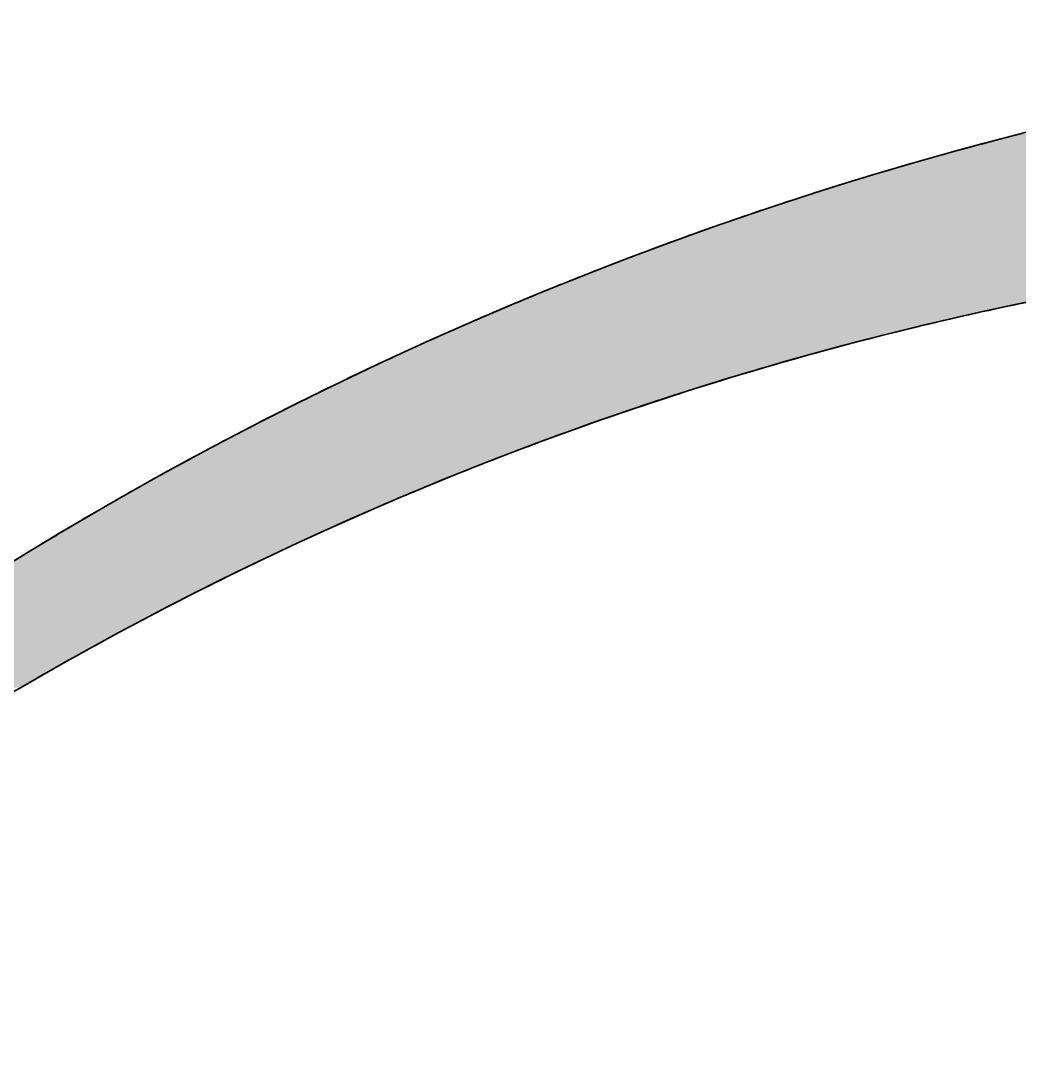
# Model space of a CAD drawing. Header units: inches. Extents: x -225 to -89, y -302 to -258.
# Drawn here: x -170.128 to -169.563, y -268.923 to -268.331 of the extents above; entities that cross this region are included whole.
import ezdxf

# ---------------------------------------------------------------- set-up
doc = ezdxf.new("R2010")
doc.units = ezdxf.units.IN
doc.header["$MEASUREMENT"] = 0
doc.layers.add('A-Elev-Line-01', color=252, linetype='Continuous', lineweight=35)

# ---------------------------------------------------------------- blocks, each defined once
blk = doc.blocks.new('*U22')
at = {"color": 40, "linetype": 'Continuous'}
for p, q in [((662.03, 488.4), (658.42, 487.44)), ((665.06, 489.19), (662.03, 488.4)), ((666.35, 489.53), (665.06, 489.19)), ((670.67, 490.64), (666.35, 489.53)), ((649.11, 484.92), (645.41, 483.89)), ((651.88, 485.67), (649.11, 484.92)), ((653.41, 486.09), (651.88, 485.67)), ((657.72, 487.25), (653.41, 486.09)), ((658.42, 487.44), (657.72, 487.25)), ((636.22, 481.29), (632.72, 480.28)), ((639.03, 482.09), (636.22, 481.29)), ((640.51, 482.51), (639.03, 482.09)), ((644.81, 483.72), (640.51, 482.51)), ((645.41, 483.89), (644.81, 483.72)), ((623.38, 477.52), (620.31, 476.6)), ((626.49, 478.44), (623.38, 477.52)), ((627.65, 478.79), (626.49, 478.44)), ((631.93, 480.05), (627.65, 478.79)), ((632.72, 480.28), (631.93, 480.05)), ((614.21, 474.73), (610.57, 473.61)), ((614.83, 474.93), (614.21, 474.73)), ((619.1, 476.23), (614.83, 474.93)), ((620.31, 476.6), (619.1, 476.23)), ((602.06, 470.92), (597.81, 469.56)), ((602.17, 470.96), (602.06, 470.92)), ((606.31, 472.27), (602.17, 470.96)), ((608.16, 472.85), (606.31, 472.27)), ((610.57, 473.61), (608.16, 472.85)), ((590.37, 467.12), (589.33, 466.77)), ((593.57, 468.17), (590.37, 467.12)), ((596.25, 469.04), (593.57, 468.17)), ((597.81, 469.56), (596.25, 469.04)), ((580.87, 463.93), (578.76, 463.21)), ((584.54, 465.17), (580.87, 463.93)), ((585.1, 465.36), (584.54, 465.17)), ((589.33, 466.77), (585.1, 465.36)), ((572.43, 461.03), (568.22, 459.55)), ((573.03, 461.23), (572.43, 461.03)), ((576.65, 462.49), (573.03, 461.23)), ((578.76, 463.21), (576.65, 462.49)), ((559.77, 456.54), (559.28, 456.36)), ((559.82, 456.55), (559.77, 456.54)), ((560.23, 456.7), (559.82, 456.55)), ((560.64, 456.85), (560.23, 456.7)), ((561, 456.98), (560.64, 456.85)), ((561.32, 457.09), (561, 456.98)), ((561.59, 457.19), (561.32, 457.09)), ((561.82, 457.27), (561.59, 457.19)), ((562, 457.34), (561.82, 457.27)), ((562.14, 457.38), (562, 457.34)), ((562.23, 457.42), (562.14, 457.38)), ((562.27, 457.43), (562.23, 457.42)), ((564.02, 458.06), (562.27, 457.43)), ((562.27, 457.43), (562.27, 457.43)), ((567.35, 459.24), (564.02, 458.06)), ((568.22, 459.55), (567.35, 459.24)), ((550.92, 453.3), (549.91, 452.93)), ((551.43, 453.49), (550.92, 453.3)), ((551.9, 453.66), (551.43, 453.49)), ((552.83, 454), (551.9, 453.66)), ((553.72, 454.33), (552.83, 454)), ((554.57, 454.64), (553.72, 454.33)), ((555.37, 454.93), (554.57, 454.64)), ((555.62, 455.03), (555.37, 454.93)), ((556.13, 455.21), (555.62, 455.03)), ((556.85, 455.47), (556.13, 455.21)), ((557.52, 455.72), (556.85, 455.47)), ((558.15, 455.95), (557.52, 455.72)), ((558.74, 456.16), (558.15, 455.95)), ((559.28, 456.36), (558.74, 456.16)), ((541.68, 449.84), (540.35, 449.34)), ((542.97, 450.33), (541.68, 449.84)), ((543.07, 450.37), (542.97, 450.33)), ((544.23, 450.8), (543.07, 450.37)), ((545.45, 451.26), (544.23, 450.8)), ((546.62, 451.7), (545.45, 451.26)), ((547.25, 451.94), (546.62, 451.7)), ((547.76, 452.13), (547.25, 451.94)), ((548.86, 452.53), (547.76, 452.13)), ((549.91, 452.93), (548.86, 452.53)), ((533.14, 446.56), (531.58, 445.96)), ((534.65, 447.15), (533.14, 446.56)), ((534.73, 447.18), (534.65, 447.15)), ((536.13, 447.72), (534.73, 447.18)), ((537.58, 448.28), (536.13, 447.72)), ((538.9, 448.78), (537.58, 448.28)), ((538.98, 448.81), (538.9, 448.78)), ((540.35, 449.34), (538.98, 448.81)), ((523.31, 442.7), (522.27, 442.29)), ((525.03, 443.39), (523.31, 442.7)), ((526.42, 443.94), (525.03, 443.39)), ((526.72, 444.05), (526.42, 443.94)), ((528.38, 444.71), (526.72, 444.05)), ((530, 445.34), (528.38, 444.71)), ((530.57, 445.57), (530, 445.34)), ((531.58, 445.96), (530.57, 445.57)), ((516.1, 439.81), (514.21, 439.04)), ((517.94, 440.55), (516.1, 439.81)), ((518.13, 440.63), (517.94, 440.55)), ((519.77, 441.29), (518.13, 440.63)), ((521.55, 442), (519.77, 441.29)), ((522.27, 442.29), (521.55, 442)), ((506.39, 435.82), (505.74, 435.56)), ((508.39, 436.65), (506.39, 435.82)), ((509.87, 437.26), (508.39, 436.65)), ((510.36, 437.46), (509.87, 437.26)), ((512.3, 438.26), (510.36, 437.46)), ((514, 438.95), (512.3, 438.26)), ((514.21, 439.04), (514, 438.95)), ((498.11, 432.35), (497.52, 432.1)), ((500.22, 433.24), (498.11, 432.35)), ((501.63, 433.83), (500.22, 433.24)), ((502.3, 434.12), (501.63, 433.83)), ((504.36, 434.98), (502.3, 434.12)), ((505.74, 435.56), (504.36, 434.98)), ((662.12, 432.35), (660.97, 432.1)), ((666.28, 433.24), (662.12, 432.35)), ((669.1, 433.83), (666.28, 433.24)), ((670.45, 434.12), (669.1, 433.83)), ((674.61, 434.98), (670.45, 434.12)), ((491.63, 429.57), (489.41, 428.62)), ((493.41, 430.34), (491.63, 429.57)), ((493.81, 430.51), (493.41, 430.34)), ((495.98, 431.44), (493.81, 430.51)), ((497.52, 432.1), (495.98, 431.44)), ((649.66, 429.57), (645.51, 428.62)), ((653.06, 430.34), (649.66, 429.57)), ((653.81, 430.51), (653.06, 430.34)), ((657.96, 431.44), (653.81, 430.51)), ((660.97, 432.1), (657.96, 431.44)), ((482.63, 425.65), (481.14, 424.99)), ((484.91, 426.65), (482.63, 425.65)), ((485.22, 426.79), (484.91, 426.65)), ((487.17, 427.64), (485.22, 426.79)), ((489.32, 428.58), (487.17, 427.64)), ((489.41, 428.62), (489.32, 428.58)), ((633.09, 425.65), (630.44, 424.99)), ((637.23, 426.65), (633.09, 425.65)), ((637.81, 426.79), (637.23, 426.65)), ((641.37, 427.64), (637.81, 426.79)), ((645.34, 428.58), (641.37, 427.64)), ((645.51, 428.62), (645.34, 428.58)), ((475.64, 422.54), (473.26, 421.47)), ((477.06, 423.18), (475.64, 422.54)), ((477.99, 423.59), (477.06, 423.18)), ((480.32, 424.63), (477.99, 423.59)), ((481.14, 424.99), (480.32, 424.63)), ((620.71, 422.54), (616.59, 421.47)), ((623.22, 423.18), (620.71, 422.54)), ((624.83, 423.59), (623.22, 423.18)), ((628.96, 424.63), (624.83, 423.59)), ((630.44, 424.99), (628.96, 424.63)), ((468.44, 419.29), (466.01, 418.17)), ((468.93, 419.51), (468.44, 419.29)), ((470.86, 420.39), (468.93, 419.51)), ((472.99, 421.35), (470.86, 420.39)), ((473.26, 421.47), (472.99, 421.35)), ((608.36, 419.29), (604.25, 418.17)), ((609.19, 419.51), (608.36, 419.29)), ((612.47, 420.39), (609.19, 419.51)), ((616.14, 421.35), (612.47, 420.39)), ((616.59, 421.47), (616.14, 421.35)), ((458.58, 414.73), (456.78, 413.89)), ((460.82, 415.78), (458.58, 414.73)), ((461.07, 415.9), (460.82, 415.78)), ((463.55, 417.04), (461.07, 415.9)), ((464.87, 417.65), (463.55, 417.04)), ((466.01, 418.17), (464.87, 417.65)), ((591.96, 414.73), (589.04, 413.89)), ((595.64, 415.78), (591.96, 414.73)), ((596.05, 415.9), (595.64, 415.78)), ((600.15, 417.04), (596.05, 415.9)), ((602.36, 417.65), (600.15, 417.04)), ((604.25, 418.17), (602.36, 417.65)), ((452.74, 411.99), (450.98, 411.15)), ((453.53, 412.36), (452.74, 411.99)), ((456.06, 413.55), (453.53, 412.36)), ((456.78, 413.89), (456.06, 413.55)), ((582.53, 411.99), (579.7, 411.15)), ((583.78, 412.36), (582.53, 411.99)), ((587.87, 413.55), (583.78, 412.36)), ((589.04, 413.89), (587.87, 413.55)), ((444.69, 408.14), (443.22, 407.43)), ((445.83, 408.68), (444.69, 408.14)), ((448.41, 409.93), (445.83, 408.68)), ((448.71, 410.07), (448.41, 409.93)), ((450.98, 411.15), (448.71, 410.07)), ((569.79, 408.14), (567.49, 407.43)), ((571.56, 408.68), (569.79, 408.14)), ((575.63, 409.93), (571.56, 408.68)), ((576.11, 410.07), (575.63, 409.93)), ((579.7, 411.15), (576.11, 410.07)), ((437.97, 404.87), (436.67, 404.23)), ((440.6, 406.15), (437.97, 404.87)), ((440.67, 406.19), (440.6, 406.15)), ((443.22, 407.43), (440.67, 406.19)), ((559.37, 404.87), (557.39, 404.23)), ((563.43, 406.15), (559.37, 404.87)), ((563.54, 406.19), (563.43, 406.15)), ((567.49, 407.43), (563.54, 406.19)), ((429.98, 400.91), (428.67, 400.26)), ((432.65, 402.24), (429.98, 400.91)), ((432.67, 402.25), (432.65, 402.24)), ((435.32, 403.56), (432.67, 402.25)), ((436.67, 404.23), (435.32, 403.56)), ((547.23, 400.91), (545.29, 400.26)), ((551.28, 402.24), (547.23, 400.91)), ((551.3, 402.25), (551.28, 402.24)), ((555.32, 403.56), (551.3, 402.25)), ((557.39, 404.23), (555.32, 403.56)), ((424.57, 398.19), (421.85, 396.81)), ((424.69, 398.25), (424.57, 398.19)), ((427.28, 399.56), (424.69, 398.25)), ((428.67, 400.26), (427.28, 399.56)), ((539.17, 398.19), (535.14, 396.81)), ((539.34, 398.25), (539.17, 398.19)), ((543.2, 399.56), (539.34, 398.25)), ((545.29, 400.26), (543.2, 399.56)), ((416.37, 394), (413.61, 392.58)), ((416.74, 394.19), (416.37, 394)), ((419.12, 395.42), (416.74, 394.19)), ((420.71, 396.23), (419.12, 395.42)), ((421.85, 396.81), (420.71, 396.23)), ((527.11, 394), (523.1, 392.58)), ((527.65, 394.19), (527.11, 394)), ((531.12, 395.42), (527.65, 394.19)), ((533.47, 396.23), (531.12, 395.42)), ((535.14, 396.81), (533.47, 396.23)), ((410.84, 391.13), (408.82, 390.08)), ((412.77, 392.14), (410.84, 391.13)), ((413.61, 392.58), (412.77, 392.14)), ((519.09, 391.13), (516.21, 390.08)), ((521.9, 392.14), (519.09, 391.13)), ((523.1, 392.58), (521.9, 392.14)), ((404.87, 388), (402.45, 386.71)), ((405.25, 388.2), (404.87, 388)), ((408.05, 389.67), (405.25, 388.2)), ((408.82, 390.08), (408.05, 389.67)), ((510.56, 388), (507.12, 386.71)), ((511.1, 388.2), (510.56, 388)), ((515.1, 389.67), (511.1, 388.2)), ((516.21, 390.08), (515.1, 389.67)), ((396.8, 383.69), (393.96, 382.15)), ((397, 383.8), (396.8, 383.69)), ((399.63, 385.21), (397, 383.8)), ((400.93, 385.9), (399.63, 385.21)), ((402.45, 386.71), (400.93, 385.9)), ((499.16, 383.69), (495.19, 382.15)), ((499.44, 383.8), (499.16, 383.69)), ((503.13, 385.21), (499.44, 383.8)), ((504.98, 385.9), (503.13, 385.21)), ((507.12, 386.71), (504.98, 385.9)), ((391.11, 380.6), (389.16, 379.53)), ((393.07, 381.67), (391.11, 380.6)), ((393.96, 382.15), (393.07, 381.67)), ((491.23, 380.6), (488.53, 379.53)), ((493.96, 381.67), (491.23, 380.6)), ((495.19, 382.15), (493.96, 381.67)), ((385.25, 377.38), (382.51, 375.86)), ((385.38, 377.46), (385.25, 377.38)), ((388.25, 379.04), (385.38, 377.46)), ((389.16, 379.53), (388.25, 379.04)), ((483.13, 377.38), (479.37, 375.86)), ((483.32, 377.46), (483.13, 377.38)), ((487.27, 379.04), (483.32, 377.46)), ((488.53, 379.53), (487.27, 379.04)), ((377.45, 373.03), (376.73, 372.62)), ((379.62, 374.25), (377.45, 373.03)), ((381.35, 375.21), (379.62, 374.25)), ((382.51, 375.86), (381.35, 375.21)), ((472.49, 373.03), (471.5, 372.62)), ((475.43, 374.25), (472.49, 373.03)), ((477.79, 375.21), (475.43, 374.25)), ((479.37, 375.86), (477.79, 375.21)), ((373.57, 370.84), (370.92, 369.33)), ((373.82, 370.98), (373.57, 370.84)), ((376.73, 372.62), (373.82, 370.98)), ((467.23, 370.84), (463.65, 369.33)), ((467.57, 370.98), (467.23, 370.84)), ((471.5, 372.62), (467.57, 370.98)), ((365.07, 365.97), (362.14, 364.27)), ((365.82, 366.4), (365.07, 365.97)), ((368, 367.65), (365.82, 366.4)), ((369.69, 368.63), (368, 367.65)), ((370.92, 369.33), (369.69, 368.63)), ((455.83, 365.97), (451.93, 364.27)), ((456.84, 366.4), (455.83, 365.97)), ((459.74, 367.65), (456.84, 366.4)), ((462.02, 368.63), (459.74, 367.65)), ((463.65, 369.33), (462.02, 368.63)), ((359.2, 362.55), (358.11, 361.91)), ((361.96, 364.16), (359.2, 362.55)), ((362.14, 364.27), (361.96, 364.16)), ((448.03, 362.55), (446.6, 361.91)), ((451.7, 364.16), (448.03, 362.55)), ((451.93, 364.27), (451.7, 364.16)), ((353.31, 359.07), (350.43, 357.36)), ((354.27, 359.65), (353.31, 359.07)), ((356.26, 360.82), (354.27, 359.65)), ((358.11, 361.91), (356.26, 360.82)), ((440.27, 359.07), (436.5, 357.36)), ((441.54, 359.65), (440.27, 359.07)), ((444.15, 360.82), (441.54, 359.65)), ((446.6, 361.91), (444.15, 360.82)), ((347.38, 355.54), (346.6, 355.07)), ((350.35, 357.31), (347.38, 355.54)), ((350.43, 357.36), (350.35, 357.31)), ((432.52, 355.54), (431.52, 355.07)), ((436.39, 357.31), (432.52, 355.54)), ((436.5, 357.36), (436.39, 357.31)), ((342.79, 352.76), (341.44, 351.94)), ((344.42, 353.75), (342.79, 352.76)), ((346.6, 355.07), (344.42, 353.75)), ((426.56, 352.76), (424.81, 351.94)), ((428.66, 353.75), (426.56, 352.76)), ((431.52, 355.07), (428.66, 353.75)), ((338.46, 350.12), (335.48, 348.28)), ((338.98, 350.44), (338.46, 350.12)), ((341.44, 351.94), (338.98, 350.44)), ((420.96, 350.12), (417.12, 348.28)), ((421.63, 350.44), (420.96, 350.12)), ((424.81, 351.94), (421.63, 350.44)), ((411.88, 345.75), (409.46, 344.57)), ((413.29, 346.43), (411.88, 345.75)), ((416.74, 348.1), (413.29, 346.43)), ((417.12, 348.28), (416.74, 348.1)), ((405.65, 342.69), (402.25, 341)), ((407.05, 343.38), (405.65, 342.69)), ((409.46, 344.57), (407.05, 343.38)), ((397.48, 338.61), (394.23, 336.96)), ((398.03, 338.89), (397.48, 338.61)), ((401.83, 340.8), (398.03, 338.89)), ((402.25, 341), (401.83, 340.8)), ((390.44, 335.03), (388.03, 333.78)), ((392.74, 336.2), (390.44, 335.03)), ((394.23, 336.96), (392.74, 336.2)), ((382.89, 331.11), (379.12, 329.13)), ((383.34, 331.34), (382.89, 331.11)), ((386.66, 333.07), (383.34, 331.34)), ((388.03, 333.78), (386.66, 333.07)), ((378.69, 328.9), (375.36, 327.13)), ((379.12, 329.13), (378.69, 328.9)), ((371.61, 325.12), (369.46, 323.96)), ((374.06, 326.43), (371.61, 325.12)), ((375.36, 327.13), (374.06, 326.43)), ((364.13, 321.05), (360.41, 319)), ((364.89, 321.47), (364.13, 321.05)), ((367.87, 323.09), (364.89, 321.47)), ((369.46, 323.96), (367.87, 323.09)), ((360.33, 318.96), (356.69, 316.93)), ((360.41, 319), (360.33, 318.96)), ((351.32, 313.91), (349.27, 312.76)), ((352.97, 314.85), (351.32, 313.91)), ((355.81, 316.44), (352.97, 314.85)), ((356.69, 316.93), (355.81, 316.44)), ((345.57, 310.64), (342.39, 308.81)), ((346.84, 311.37), (345.57, 310.64)), ((349.27, 312.76), (346.84, 311.37)), ((341.89, 308.52), (338.21, 306.38)), ((342.39, 308.81), (341.89, 308.52))]:
    blk.add_line(p, q, dxfattribs=at)
for points in [[(662.03, 488.4), (658.42, 487.44), (1284.47, 487.44)], [(665.06, 489.19), (662.03, 488.4), (1279.79, 488.4)], [(666.35, 489.53), (665.06, 489.19), (1275.94, 489.19)], [(670.67, 490.64), (666.35, 489.53), (1274.27, 489.53)], [(649.11, 484.92), (645.41, 483.89), (1301.53, 483.89)], [(651.88, 485.67), (649.11, 484.92), (1296.63, 484.92)], [(653.41, 486.09), (651.88, 485.67), (1293, 485.67)], [(657.72, 487.25), (653.41, 486.09), (1290.98, 486.09)], [(658.42, 487.44), (657.72, 487.25), (1285.37, 487.25)], [(636.22, 481.29), (632.72, 480.28), (1318.58, 480.28)], [(639.03, 482.09), (636.22, 481.29), (1313.83, 481.29)], [(640.51, 482.51), (639.03, 482.09), (1310.06, 482.09)], [(644.81, 483.72), (640.51, 482.51), (1308.06, 482.51)], [(645.41, 483.89), (644.81, 483.72), (1302.33, 483.72)], [(623.38, 477.52), (620.31, 476.6), (1335.62, 476.6)], [(626.49, 478.44), (623.38, 477.52), (1331.36, 477.52)], [(627.65, 478.79), (626.49, 478.44), (1327.1, 478.44)], [(631.93, 480.05), (627.65, 478.79), (1325.49, 478.79)], [(632.72, 480.28), (631.93, 480.05), (1319.64, 480.05)], [(614.21, 474.73), (610.57, 473.61), (1349.22, 473.61)], [(614.83, 474.93), (614.21, 474.73), (1344.13, 474.73)], [(619.1, 476.23), (614.83, 474.93), (1343.24, 474.93)], [(620.31, 476.6), (619.1, 476.23), (1337.28, 476.23)], [(602.06, 470.92), (597.81, 469.56), (1367.37, 469.56)], [(602.17, 470.96), (602.06, 470.92), (1361.3, 470.92)], [(606.31, 472.27), (602.17, 470.96), (1361.14, 470.96)], [(608.16, 472.85), (606.31, 472.27), (1355.24, 472.27)], [(610.57, 473.61), (608.16, 472.85), (1352.64, 472.85)], [(590.37, 467.12), (589.33, 466.77), (1379.63, 466.77)], [(593.57, 468.17), (590.37, 467.12), (1378.14, 467.12)], [(596.25, 469.04), (593.57, 468.17), (1373.48, 468.17)], [(597.81, 469.56), (596.25, 469.04), (1369.64, 469.04)], [(580.87, 463.93), (578.76, 463.21), (1395.12, 463.21)], [(584.54, 465.17), (580.87, 463.93), (1392, 463.93)], [(585.1, 465.36), (584.54, 465.17), (1386.63, 465.17)], [(589.33, 466.77), (585.1, 465.36), (1385.8, 465.36)], [(572.43, 461.03), (568.22, 459.55), (1410.77, 459.55)], [(573.03, 461.23), (572.43, 461.03), (1404.49, 461.03)], [(576.65, 462.49), (573.03, 461.23), (1403.61, 461.23)], [(578.76, 463.21), (576.65, 462.49), (1398.23, 462.49)], [(559.77, 456.54), (559.28, 456.36), (847.61, 456.36)], [(559.82, 456.55), (559.77, 456.54), (851.86, 456.54)], [(560.23, 456.7), (559.82, 456.55), (852.27, 456.55)], [(560.64, 456.85), (560.23, 456.7), (856.12, 456.7)], [(561, 456.98), (560.64, 456.85), (860.37, 456.85)], [(561.32, 457.09), (561, 456.98), (864.62, 456.98)], [(561.59, 457.19), (561.32, 457.09), (868.88, 457.09)], [(561.82, 457.27), (561.59, 457.19), (873.13, 457.19)], [(562, 457.34), (561.82, 457.27), (877.39, 457.27)], [(562.14, 457.38), (562, 457.34), (881.64, 457.34)], [(562.23, 457.42), (562.14, 457.38), (885.9, 457.38)], [(562.27, 457.43), (562.23, 457.42), (890.15, 457.42)], [(564.02, 458.06), (562.27, 457.43), (1419.72, 457.43)], [(562.27, 457.43), (562.27, 457.43), (894.35, 457.43)], [(567.35, 459.24), (564.02, 458.06), (1417.08, 458.06)], [(568.22, 459.55), (567.35, 459.24), (1412.09, 459.24)], [(550.92, 453.3), (549.91, 452.93), (796.66, 452.93)], [(551.43, 453.49), (550.92, 453.3), (800.9, 453.3)], [(551.9, 453.66), (551.43, 453.49), (803.13, 453.49)], [(552.83, 454), (551.9, 453.66), (805.14, 453.66)], [(553.72, 454.33), (552.83, 454), (809.38, 454)], [(554.57, 454.64), (553.72, 454.33), (813.62, 454.33)], [(555.37, 454.93), (554.57, 454.64), (817.87, 454.64)], [(555.62, 455.03), (555.37, 454.93), (822.11, 454.93)], [(556.13, 455.21), (555.62, 455.03), (823.55, 455.03)], [(556.85, 455.47), (556.13, 455.21), (826.36, 455.21)], [(557.52, 455.72), (556.85, 455.47), (830.61, 455.47)], [(558.15, 455.95), (557.52, 455.72), (834.86, 455.72)], [(558.74, 456.16), (558.15, 455.95), (839.11, 455.95)], [(559.28, 456.36), (558.74, 456.16), (843.36, 456.16)], [(541.68, 449.84), (540.35, 449.34), (762.8, 449.34)], [(542.97, 450.33), (541.68, 449.84), (767.03, 449.84)], [(543.07, 450.37), (542.97, 450.33), (771.26, 450.33)], [(544.23, 450.8), (543.07, 450.37), (771.59, 450.37)], [(545.45, 451.26), (544.23, 450.8), (775.49, 450.8)], [(546.62, 451.7), (545.45, 451.26), (779.72, 451.26)], [(547.25, 451.94), (546.62, 451.7), (783.95, 451.7)], [(547.76, 452.13), (547.25, 451.94), (786.3, 451.94)], [(548.86, 452.53), (547.76, 452.13), (788.18, 452.13)], [(549.91, 452.93), (548.86, 452.53), (792.42, 452.53)], [(533.14, 446.56), (531.58, 445.96), (737.49, 445.96)], [(534.65, 447.15), (533.14, 446.56), (741.7, 446.56)], [(534.73, 447.18), (534.65, 447.15), (745.92, 447.15)], [(536.13, 447.72), (534.73, 447.18), (746.17, 447.18)], [(537.58, 448.28), (536.13, 447.72), (750.14, 447.72)], [(538.9, 448.78), (537.58, 448.28), (754.36, 448.28)], [(538.98, 448.81), (538.9, 448.78), (758.34, 448.78)], [(540.35, 449.34), (538.98, 448.81), (758.58, 448.81)], [(523.31, 442.7), (522.27, 442.29), (714, 442.29)], [(525.03, 443.39), (523.31, 442.7), (716.46, 442.7)], [(526.42, 443.94), (525.03, 443.39), (720.66, 443.39)], [(526.72, 444.05), (526.42, 443.94), (724.14, 443.94)], [(528.38, 444.71), (526.72, 444.05), (724.87, 444.05)], [(530, 445.34), (528.38, 444.71), (729.07, 444.71)], [(530.57, 445.57), (530, 445.34), (733.28, 445.34)], [(531.58, 445.96), (530.57, 445.57), (734.83, 445.57)], [(516.1, 439.81), (514.21, 439.04), (695.5, 439.04)], [(517.94, 440.55), (516.1, 439.81), (699.69, 439.81)], [(518.13, 440.63), (517.94, 440.55), (703.88, 440.55)], [(519.77, 441.29), (518.13, 440.63), (704.32, 440.63)], [(521.55, 442), (519.77, 441.29), (708.07, 441.29)], [(522.27, 442.29), (521.55, 442), (712.27, 442)], [(506.39, 435.82), (505.74, 435.56), (677.47, 435.56)], [(508.39, 436.65), (506.39, 435.82), (678.78, 435.82)], [(509.87, 437.26), (508.39, 436.65), (682.96, 436.65)], [(510.36, 437.46), (509.87, 437.26), (686.1, 437.26)], [(512.3, 438.26), (510.36, 437.46), (687.14, 437.46)], [(514, 438.95), (512.3, 438.26), (691.32, 438.26)], [(514.21, 439.04), (514, 438.95), (695.04, 438.95)], [(498.11, 432.35), (497.52, 432.1), (660.97, 432.1)], [(500.22, 433.24), (498.11, 432.35), (662.12, 432.35)], [(501.63, 433.83), (500.22, 433.24), (666.28, 433.24)], [(502.3, 434.12), (501.63, 433.83), (669.1, 433.83)], [(504.36, 434.98), (502.3, 434.12), (670.45, 434.12)], [(505.74, 435.56), (504.36, 434.98), (674.61, 434.98)], [(491.63, 429.57), (489.41, 428.62), (645.51, 428.62)], [(493.41, 430.34), (491.63, 429.57), (649.66, 429.57)], [(493.81, 430.51), (493.41, 430.34), (653.06, 430.34)], [(495.98, 431.44), (493.81, 430.51), (653.81, 430.51)], [(497.52, 432.1), (495.98, 431.44), (657.96, 431.44)], [(482.63, 425.65), (481.14, 424.99), (630.44, 424.99)], [(484.91, 426.65), (482.63, 425.65), (633.09, 425.65)], [(485.22, 426.79), (484.91, 426.65), (637.23, 426.65)], [(487.17, 427.64), (485.22, 426.79), (637.81, 426.79)], [(489.32, 428.58), (487.17, 427.64), (641.37, 427.64)], [(489.41, 428.62), (489.32, 428.58), (645.34, 428.58)], [(475.64, 422.54), (473.26, 421.47), (616.59, 421.47)], [(477.06, 423.18), (475.64, 422.54), (620.71, 422.54)], [(477.99, 423.59), (477.06, 423.18), (623.22, 423.18)], [(480.32, 424.63), (477.99, 423.59), (624.83, 423.59)], [(481.14, 424.99), (480.32, 424.63), (628.96, 424.63)], [(468.44, 419.29), (466.01, 418.17), (604.25, 418.17)], [(468.93, 419.51), (468.44, 419.29), (608.36, 419.29)], [(470.86, 420.39), (468.93, 419.51), (609.19, 419.51)], [(472.99, 421.35), (470.86, 420.39), (612.47, 420.39)], [(473.26, 421.47), (472.99, 421.35), (616.14, 421.35)], [(458.58, 414.73), (456.78, 413.89), (589.04, 413.89)], [(460.82, 415.78), (458.58, 414.73), (591.96, 414.73)], [(461.07, 415.9), (460.82, 415.78), (595.64, 415.78)], [(463.55, 417.04), (461.07, 415.9), (596.05, 415.9)], [(464.87, 417.65), (463.55, 417.04), (600.15, 417.04)], [(466.01, 418.17), (464.87, 417.65), (602.36, 417.65)], [(452.74, 411.99), (450.98, 411.15), (579.7, 411.15)], [(453.53, 412.36), (452.74, 411.99), (582.53, 411.99)], [(456.06, 413.55), (453.53, 412.36), (583.78, 412.36)], [(456.78, 413.89), (456.06, 413.55), (587.87, 413.55)], [(444.69, 408.14), (443.22, 407.43), (567.49, 407.43)], [(445.83, 408.68), (444.69, 408.14), (569.79, 408.14)], [(448.41, 409.93), (445.83, 408.68), (571.56, 408.68)], [(448.71, 410.07), (448.41, 409.93), (575.63, 409.93)], [(450.98, 411.15), (448.71, 410.07), (576.11, 410.07)], [(437.97, 404.87), (436.67, 404.23), (557.39, 404.23)], [(440.6, 406.15), (437.97, 404.87), (559.37, 404.87)], [(440.67, 406.19), (440.6, 406.15), (563.43, 406.15)], [(443.22, 407.43), (440.67, 406.19), (563.54, 406.19)], [(429.98, 400.91), (428.67, 400.26), (545.29, 400.26)], [(432.65, 402.24), (429.98, 400.91), (547.23, 400.91)], [(432.67, 402.25), (432.65, 402.24), (551.28, 402.24)], [(435.32, 403.56), (432.67, 402.25), (551.3, 402.25)], [(436.67, 404.23), (435.32, 403.56), (555.32, 403.56)], [(424.57, 398.19), (421.85, 396.81), (535.14, 396.81)], [(424.69, 398.25), (424.57, 398.19), (539.17, 398.19)], [(427.28, 399.56), (424.69, 398.25), (539.34, 398.25)], [(428.67, 400.26), (427.28, 399.56), (543.2, 399.56)], [(416.37, 394), (413.61, 392.58), (523.1, 392.58)], [(416.74, 394.19), (416.37, 394), (527.11, 394)], [(419.12, 395.42), (416.74, 394.19), (527.65, 394.19)], [(420.71, 396.23), (419.12, 395.42), (531.12, 395.42)], [(421.85, 396.81), (420.71, 396.23), (533.47, 396.23)], [(410.84, 391.13), (408.82, 390.08), (516.21, 390.08)], [(412.77, 392.14), (410.84, 391.13), (519.09, 391.13)], [(413.61, 392.58), (412.77, 392.14), (521.9, 392.14)], [(404.87, 388), (402.45, 386.71), (507.12, 386.71)], [(405.25, 388.2), (404.87, 388), (510.56, 388)], [(408.05, 389.67), (405.25, 388.2), (511.1, 388.2)], [(408.82, 390.08), (408.05, 389.67), (515.1, 389.67)], [(396.8, 383.69), (393.96, 382.15), (495.19, 382.15)], [(397, 383.8), (396.8, 383.69), (499.16, 383.69)], [(399.63, 385.21), (397, 383.8), (499.44, 383.8)], [(400.93, 385.9), (399.63, 385.21), (503.13, 385.21)], [(402.45, 386.71), (400.93, 385.9), (504.98, 385.9)], [(391.11, 380.6), (389.16, 379.53), (488.53, 379.53)], [(393.07, 381.67), (391.11, 380.6), (491.23, 380.6)], [(393.96, 382.15), (393.07, 381.67), (493.96, 381.67)], [(385.25, 377.38), (382.51, 375.86), (479.37, 375.86)], [(385.38, 377.46), (385.25, 377.38), (483.13, 377.38)], [(388.25, 379.04), (385.38, 377.46), (483.32, 377.46)], [(389.16, 379.53), (388.25, 379.04), (487.27, 379.04)], [(377.45, 373.03), (376.73, 372.62), (471.5, 372.62)], [(379.62, 374.25), (377.45, 373.03), (472.49, 373.03)], [(381.35, 375.21), (379.62, 374.25), (475.43, 374.25)], [(382.51, 375.86), (381.35, 375.21), (477.79, 375.21)], [(373.57, 370.84), (370.92, 369.33), (463.65, 369.33)], [(373.82, 370.98), (373.57, 370.84), (467.23, 370.84)], [(376.73, 372.62), (373.82, 370.98), (467.57, 370.98)], [(365.07, 365.97), (362.14, 364.27), (451.93, 364.27)], [(365.82, 366.4), (365.07, 365.97), (455.83, 365.97)], [(368, 367.65), (365.82, 366.4), (456.84, 366.4)], [(369.69, 368.63), (368, 367.65), (459.74, 367.65)], [(370.92, 369.33), (369.69, 368.63), (462.02, 368.63)], [(359.2, 362.55), (358.11, 361.91), (446.6, 361.91)], [(361.96, 364.16), (359.2, 362.55), (448.03, 362.55)], [(362.14, 364.27), (361.96, 364.16), (451.7, 364.16)], [(353.31, 359.07), (350.43, 357.36), (436.5, 357.36)], [(354.27, 359.65), (353.31, 359.07), (440.27, 359.07)], [(356.26, 360.82), (354.27, 359.65), (441.54, 359.65)], [(358.11, 361.91), (356.26, 360.82), (444.15, 360.82)], [(347.38, 355.54), (346.6, 355.07), (431.52, 355.07)], [(350.35, 357.31), (347.38, 355.54), (432.52, 355.54)], [(350.43, 357.36), (350.35, 357.31), (436.39, 357.31)], [(342.79, 352.76), (341.44, 351.94), (424.81, 351.94)], [(344.42, 353.75), (342.79, 352.76), (426.56, 352.76)], [(346.6, 355.07), (344.42, 353.75), (428.66, 353.75)], [(338.46, 350.12), (335.48, 348.28), (417.12, 348.28)], [(338.98, 350.44), (338.46, 350.12), (420.96, 350.12)], [(341.44, 351.94), (338.98, 350.44), (421.63, 350.44)], [(331.38, 345.75), (329.5, 344.57), (409.46, 344.57)], [(332.49, 346.43), (331.38, 345.75), (411.88, 345.75)], [(335.18, 348.1), (332.49, 346.43), (413.29, 346.43)], [(335.48, 348.28), (335.18, 348.1), (416.74, 348.1)], [(326.5, 342.69), (323.82, 341), (402.25, 341)], [(327.6, 343.38), (326.5, 342.69), (405.65, 342.69)], [(329.5, 344.57), (327.6, 343.38), (407.05, 343.38)], [(320.06, 338.61), (317.49, 336.96), (394.23, 336.96)], [(320.5, 338.89), (320.06, 338.61), (397.48, 338.61)], [(323.5, 340.8), (320.5, 338.89), (398.03, 338.89)], [(323.82, 341), (323.5, 340.8), (401.83, 340.8)], [(314.48, 335.03), (312.55, 333.78), (388.03, 333.78)], [(316.3, 336.2), (314.48, 335.03), (390.44, 335.03)], [(317.49, 336.96), (316.3, 336.2), (392.74, 336.2)], [(308.45, 331.11), (305.43, 329.13), (379.12, 329.13)], [(308.81, 331.34), (308.45, 331.11), (382.89, 331.11)], [(311.47, 333.07), (308.81, 331.34), (383.34, 331.34)], [(312.55, 333.78), (311.47, 333.07), (386.66, 333.07)], [(305.08, 328.9), (302.41, 327.13), (375.36, 327.13)], [(305.43, 329.13), (305.08, 328.9), (378.69, 328.9)], [(299.39, 325.12), (297.65, 323.96), (369.46, 323.96)], [(301.36, 326.43), (299.39, 325.12), (371.61, 325.12)], [(302.41, 327.13), (301.36, 326.43), (374.06, 326.43)], [(293.34, 321.05), (290.31, 319), (360.41, 319)], [(293.95, 321.47), (293.34, 321.05), (364.13, 321.05)], [(296.37, 323.09), (293.95, 321.47), (364.89, 321.47)], [(297.65, 323.96), (296.37, 323.09), (367.87, 323.09)], [(290.25, 318.96), (287.28, 316.93), (356.69, 316.93)], [(290.31, 319), (290.25, 318.96), (360.33, 318.96)], [(282.89, 313.91), (281.22, 312.76), (349.27, 312.76)], [(284.25, 314.85), (282.89, 313.91), (351.32, 313.91)], [(286.57, 316.44), (284.25, 314.85), (352.97, 314.85)], [(287.28, 316.93), (286.57, 316.44), (355.81, 316.44)], [(278.19, 310.64), (275.57, 308.81), (342.39, 308.81)], [(279.23, 311.37), (278.19, 310.64), (345.57, 310.64)], [(281.22, 312.76), (279.23, 311.37), (346.84, 311.37)], [(275.57, 308.81), (275.16, 308.52), (341.89, 308.52)]]:
    blk.add_solid(points, dxfattribs=at)
at = {"color": 40, "linetype": 'Continuous', "extrusion": (0, 0, -1)}
for points in [[(-662.03, 488.4), (-1279.79, 488.4), (-1284.47, 487.44)], [(-665.06, 489.19), (-1275.94, 489.19), (-1279.79, 488.4)], [(-666.35, 489.53), (-1274.27, 489.53), (-1275.94, 489.19)], [(-649.11, 484.92), (-1296.63, 484.92), (-1301.53, 483.89)], [(-651.88, 485.67), (-1293, 485.67), (-1296.63, 484.92)], [(-653.41, 486.09), (-1290.98, 486.09), (-1293, 485.67)], [(-657.72, 487.25), (-1285.37, 487.25), (-1290.98, 486.09)], [(-658.42, 487.44), (-1284.47, 487.44), (-1285.37, 487.25)], [(-636.22, 481.29), (-1313.83, 481.29), (-1318.58, 480.28)], [(-639.03, 482.09), (-1310.06, 482.09), (-1313.83, 481.29)], [(-640.51, 482.51), (-1308.06, 482.51), (-1310.06, 482.09)], [(-644.81, 483.72), (-1302.33, 483.72), (-1308.06, 482.51)], [(-645.41, 483.89), (-1301.53, 483.89), (-1302.33, 483.72)], [(-623.38, 477.52), (-1331.36, 477.52), (-1335.62, 476.6)], [(-626.49, 478.44), (-1327.1, 478.44), (-1331.36, 477.52)], [(-627.65, 478.79), (-1325.49, 478.79), (-1327.1, 478.44)], [(-631.93, 480.05), (-1319.64, 480.05), (-1325.49, 478.79)], [(-632.72, 480.28), (-1318.58, 480.28), (-1319.64, 480.05)], [(-614.21, 474.73), (-1344.13, 474.73), (-1349.22, 473.61)], [(-614.83, 474.93), (-1343.24, 474.93), (-1344.13, 474.73)], [(-619.1, 476.23), (-1337.28, 476.23), (-1343.24, 474.93)], [(-620.31, 476.6), (-1335.62, 476.6), (-1337.28, 476.23)], [(-602.06, 470.92), (-1361.3, 470.92), (-1367.37, 469.56)], [(-602.17, 470.96), (-1361.14, 470.96), (-1361.3, 470.92)], [(-606.31, 472.27), (-1355.24, 472.27), (-1361.14, 470.96)], [(-608.16, 472.85), (-1352.64, 472.85), (-1355.24, 472.27)], [(-610.57, 473.61), (-1349.22, 473.61), (-1352.64, 472.85)], [(-590.37, 467.12), (-1378.14, 467.12), (-1379.63, 466.77)], [(-593.57, 468.17), (-1373.48, 468.17), (-1378.14, 467.12)], [(-596.25, 469.04), (-1369.64, 469.04), (-1373.48, 468.17)], [(-597.81, 469.56), (-1367.37, 469.56), (-1369.64, 469.04)], [(-580.87, 463.93), (-1392, 463.93), (-1395.12, 463.21)], [(-584.54, 465.17), (-1386.63, 465.17), (-1392, 463.93)], [(-585.1, 465.36), (-1385.8, 465.36), (-1386.63, 465.17)], [(-589.33, 466.77), (-1379.63, 466.77), (-1385.8, 465.36)], [(-572.43, 461.03), (-1404.49, 461.03), (-1410.77, 459.55)], [(-573.03, 461.23), (-1403.61, 461.23), (-1404.49, 461.03)], [(-576.65, 462.49), (-1398.23, 462.49), (-1403.61, 461.23)], [(-578.76, 463.21), (-1395.12, 463.21), (-1398.23, 462.49)], [(-559.77, 456.54), (-851.86, 456.54), (-847.61, 456.36)], [(-559.82, 456.55), (-852.27, 456.55), (-851.86, 456.54)], [(-560.23, 456.7), (-856.12, 456.7), (-852.27, 456.55)], [(-560.64, 456.85), (-860.37, 456.85), (-856.12, 456.7)], [(-561, 456.98), (-864.62, 456.98), (-860.37, 456.85)], [(-561.32, 457.09), (-868.88, 457.09), (-864.62, 456.98)], [(-561.59, 457.19), (-873.13, 457.19), (-868.88, 457.09)], [(-561.82, 457.27), (-877.39, 457.27), (-873.13, 457.19)], [(-562, 457.34), (-881.64, 457.34), (-877.39, 457.27)], [(-562.14, 457.38), (-885.9, 457.38), (-881.64, 457.34)], [(-562.23, 457.42), (-890.15, 457.42), (-885.9, 457.38)], [(-562.27, 457.43), (-894.41, 457.43), (-894.35, 457.43)], [(-562.27, 457.43), (-894.35, 457.43), (-890.15, 457.42)], [(-564.02, 458.06), (-1417.08, 458.06), (-1419.72, 457.43)], [(-567.35, 459.24), (-1412.09, 459.24), (-1417.08, 458.06)], [(-568.22, 459.55), (-1410.77, 459.55), (-1412.09, 459.24)], [(-550.92, 453.3), (-800.9, 453.3), (-796.66, 452.93)], [(-551.43, 453.49), (-803.13, 453.49), (-800.9, 453.3)], [(-551.9, 453.66), (-805.14, 453.66), (-803.13, 453.49)], [(-552.83, 454), (-809.38, 454), (-805.14, 453.66)], [(-553.72, 454.33), (-813.62, 454.33), (-809.38, 454)], [(-554.57, 454.64), (-817.87, 454.64), (-813.62, 454.33)], [(-555.37, 454.93), (-822.11, 454.93), (-817.87, 454.64)], [(-555.62, 455.03), (-823.55, 455.03), (-822.11, 454.93)], [(-556.13, 455.21), (-826.36, 455.21), (-823.55, 455.03)], [(-556.85, 455.47), (-830.61, 455.47), (-826.36, 455.21)], [(-557.52, 455.72), (-834.86, 455.72), (-830.61, 455.47)], [(-558.15, 455.95), (-839.11, 455.95), (-834.86, 455.72)], [(-558.74, 456.16), (-843.36, 456.16), (-839.11, 455.95)], [(-559.28, 456.36), (-847.61, 456.36), (-843.36, 456.16)], [(-541.68, 449.84), (-767.03, 449.84), (-762.8, 449.34)], [(-542.97, 450.33), (-771.26, 450.33), (-767.03, 449.84)], [(-543.07, 450.37), (-771.59, 450.37), (-771.26, 450.33)], [(-544.23, 450.8), (-775.49, 450.8), (-771.59, 450.37)], [(-545.45, 451.26), (-779.72, 451.26), (-775.49, 450.8)], [(-546.62, 451.7), (-783.95, 451.7), (-779.72, 451.26)], [(-547.25, 451.94), (-786.3, 451.94), (-783.95, 451.7)], [(-547.76, 452.13), (-788.18, 452.13), (-786.3, 451.94)], [(-548.86, 452.53), (-792.42, 452.53), (-788.18, 452.13)], [(-549.91, 452.93), (-796.66, 452.93), (-792.42, 452.53)], [(-533.14, 446.56), (-741.7, 446.56), (-737.49, 445.96)], [(-534.65, 447.15), (-745.92, 447.15), (-741.7, 446.56)], [(-534.73, 447.18), (-746.17, 447.18), (-745.92, 447.15)], [(-536.13, 447.72), (-750.14, 447.72), (-746.17, 447.18)], [(-537.58, 448.28), (-754.36, 448.28), (-750.14, 447.72)], [(-538.9, 448.78), (-758.34, 448.78), (-754.36, 448.28)], [(-538.98, 448.81), (-758.58, 448.81), (-758.34, 448.78)], [(-540.35, 449.34), (-762.8, 449.34), (-758.58, 448.81)], [(-523.31, 442.7), (-716.46, 442.7), (-714, 442.29)], [(-525.03, 443.39), (-720.66, 443.39), (-716.46, 442.7)], [(-526.42, 443.94), (-724.14, 443.94), (-720.66, 443.39)], [(-526.72, 444.05), (-724.87, 444.05), (-724.14, 443.94)], [(-528.38, 444.71), (-729.07, 444.71), (-724.87, 444.05)], [(-530, 445.34), (-733.28, 445.34), (-729.07, 444.71)], [(-530.57, 445.57), (-734.83, 445.57), (-733.28, 445.34)], [(-531.58, 445.96), (-737.49, 445.96), (-734.83, 445.57)], [(-516.1, 439.81), (-699.69, 439.81), (-695.5, 439.04)], [(-517.94, 440.55), (-703.88, 440.55), (-699.69, 439.81)], [(-518.13, 440.63), (-704.32, 440.63), (-703.88, 440.55)], [(-519.77, 441.29), (-708.07, 441.29), (-704.32, 440.63)], [(-521.55, 442), (-712.27, 442), (-708.07, 441.29)], [(-522.27, 442.29), (-714, 442.29), (-712.27, 442)], [(-506.39, 435.82), (-678.78, 435.82), (-677.47, 435.56)], [(-508.39, 436.65), (-682.96, 436.65), (-678.78, 435.82)], [(-509.87, 437.26), (-686.1, 437.26), (-682.96, 436.65)], [(-510.36, 437.46), (-687.14, 437.46), (-686.1, 437.26)], [(-512.3, 438.26), (-691.32, 438.26), (-687.14, 437.46)], [(-514, 438.95), (-695.04, 438.95), (-691.32, 438.26)], [(-514.21, 439.04), (-695.5, 439.04), (-695.04, 438.95)], [(-498.11, 432.35), (-662.12, 432.35), (-660.97, 432.1)], [(-500.22, 433.24), (-666.28, 433.24), (-662.12, 432.35)], [(-501.63, 433.83), (-669.1, 433.83), (-666.28, 433.24)], [(-502.3, 434.12), (-670.45, 434.12), (-669.1, 433.83)], [(-504.36, 434.98), (-674.61, 434.98), (-670.45, 434.12)], [(-505.74, 435.56), (-677.47, 435.56), (-674.61, 434.98)], [(-491.63, 429.57), (-649.66, 429.57), (-645.51, 428.62)], [(-493.41, 430.34), (-653.06, 430.34), (-649.66, 429.57)], [(-493.81, 430.51), (-653.81, 430.51), (-653.06, 430.34)], [(-495.98, 431.44), (-657.96, 431.44), (-653.81, 430.51)], [(-497.52, 432.1), (-660.97, 432.1), (-657.96, 431.44)], [(-482.63, 425.65), (-633.09, 425.65), (-630.44, 424.99)], [(-484.91, 426.65), (-637.23, 426.65), (-633.09, 425.65)], [(-485.22, 426.79), (-637.81, 426.79), (-637.23, 426.65)], [(-487.17, 427.64), (-641.37, 427.64), (-637.81, 426.79)], [(-489.32, 428.58), (-645.34, 428.58), (-641.37, 427.64)], [(-489.41, 428.62), (-645.51, 428.62), (-645.34, 428.58)], [(-475.64, 422.54), (-620.71, 422.54), (-616.59, 421.47)], [(-477.06, 423.18), (-623.22, 423.18), (-620.71, 422.54)], [(-477.99, 423.59), (-624.83, 423.59), (-623.22, 423.18)], [(-480.32, 424.63), (-628.96, 424.63), (-624.83, 423.59)], [(-481.14, 424.99), (-630.44, 424.99), (-628.96, 424.63)], [(-468.44, 419.29), (-608.36, 419.29), (-604.25, 418.17)], [(-468.93, 419.51), (-609.19, 419.51), (-608.36, 419.29)], [(-470.86, 420.39), (-612.47, 420.39), (-609.19, 419.51)], [(-472.99, 421.35), (-616.14, 421.35), (-612.47, 420.39)], [(-473.26, 421.47), (-616.59, 421.47), (-616.14, 421.35)], [(-458.58, 414.73), (-591.96, 414.73), (-589.04, 413.89)], [(-460.82, 415.78), (-595.64, 415.78), (-591.96, 414.73)], [(-461.07, 415.9), (-596.05, 415.9), (-595.64, 415.78)], [(-463.55, 417.04), (-600.15, 417.04), (-596.05, 415.9)], [(-464.87, 417.65), (-602.36, 417.65), (-600.15, 417.04)], [(-466.01, 418.17), (-604.25, 418.17), (-602.36, 417.65)], [(-452.74, 411.99), (-582.53, 411.99), (-579.7, 411.15)], [(-453.53, 412.36), (-583.78, 412.36), (-582.53, 411.99)], [(-456.06, 413.55), (-587.87, 413.55), (-583.78, 412.36)], [(-456.78, 413.89), (-589.04, 413.89), (-587.87, 413.55)], [(-444.69, 408.14), (-569.79, 408.14), (-567.49, 407.43)], [(-445.83, 408.68), (-571.56, 408.68), (-569.79, 408.14)], [(-448.41, 409.93), (-575.63, 409.93), (-571.56, 408.68)], [(-448.71, 410.07), (-576.11, 410.07), (-575.63, 409.93)], [(-450.98, 411.15), (-579.7, 411.15), (-576.11, 410.07)], [(-437.97, 404.87), (-559.37, 404.87), (-557.39, 404.23)], [(-440.6, 406.15), (-563.43, 406.15), (-559.37, 404.87)], [(-440.67, 406.19), (-563.54, 406.19), (-563.43, 406.15)], [(-443.22, 407.43), (-567.49, 407.43), (-563.54, 406.19)], [(-429.98, 400.91), (-547.23, 400.91), (-545.29, 400.26)], [(-432.65, 402.24), (-551.28, 402.24), (-547.23, 400.91)], [(-432.67, 402.25), (-551.3, 402.25), (-551.28, 402.24)], [(-435.32, 403.56), (-555.32, 403.56), (-551.3, 402.25)], [(-436.67, 404.23), (-557.39, 404.23), (-555.32, 403.56)], [(-424.57, 398.19), (-539.17, 398.19), (-535.14, 396.81)], [(-424.69, 398.25), (-539.34, 398.25), (-539.17, 398.19)], [(-427.28, 399.56), (-543.2, 399.56), (-539.34, 398.25)], [(-428.67, 400.26), (-545.29, 400.26), (-543.2, 399.56)], [(-416.37, 394), (-527.11, 394), (-523.1, 392.58)], [(-416.74, 394.19), (-527.65, 394.19), (-527.11, 394)], [(-419.12, 395.42), (-531.12, 395.42), (-527.65, 394.19)], [(-420.71, 396.23), (-533.47, 396.23), (-531.12, 395.42)], [(-421.85, 396.81), (-535.14, 396.81), (-533.47, 396.23)], [(-410.84, 391.13), (-519.09, 391.13), (-516.21, 390.08)], [(-412.77, 392.14), (-521.9, 392.14), (-519.09, 391.13)], [(-413.61, 392.58), (-523.1, 392.58), (-521.9, 392.14)], [(-404.87, 388), (-510.56, 388), (-507.12, 386.71)], [(-405.25, 388.2), (-511.1, 388.2), (-510.56, 388)], [(-408.05, 389.67), (-515.1, 389.67), (-511.1, 388.2)], [(-408.82, 390.08), (-516.21, 390.08), (-515.1, 389.67)], [(-396.8, 383.69), (-499.16, 383.69), (-495.19, 382.15)], [(-397, 383.8), (-499.44, 383.8), (-499.16, 383.69)], [(-399.63, 385.21), (-503.13, 385.21), (-499.44, 383.8)], [(-400.93, 385.9), (-504.98, 385.9), (-503.13, 385.21)], [(-402.45, 386.71), (-507.12, 386.71), (-504.98, 385.9)], [(-391.11, 380.6), (-491.23, 380.6), (-488.53, 379.53)], [(-393.07, 381.67), (-493.96, 381.67), (-491.23, 380.6)], [(-393.96, 382.15), (-495.19, 382.15), (-493.96, 381.67)], [(-385.25, 377.38), (-483.13, 377.38), (-479.37, 375.86)], [(-385.38, 377.46), (-483.32, 377.46), (-483.13, 377.38)], [(-388.25, 379.04), (-487.27, 379.04), (-483.32, 377.46)], [(-389.16, 379.53), (-488.53, 379.53), (-487.27, 379.04)], [(-377.45, 373.03), (-472.49, 373.03), (-471.5, 372.62)], [(-379.62, 374.25), (-475.43, 374.25), (-472.49, 373.03)], [(-381.35, 375.21), (-477.79, 375.21), (-475.43, 374.25)], [(-382.51, 375.86), (-479.37, 375.86), (-477.79, 375.21)], [(-373.57, 370.84), (-467.23, 370.84), (-463.65, 369.33)], [(-373.82, 370.98), (-467.57, 370.98), (-467.23, 370.84)], [(-376.73, 372.62), (-471.5, 372.62), (-467.57, 370.98)], [(-365.07, 365.97), (-455.83, 365.97), (-451.93, 364.27)], [(-365.82, 366.4), (-456.84, 366.4), (-455.83, 365.97)], [(-368, 367.65), (-459.74, 367.65), (-456.84, 366.4)], [(-369.69, 368.63), (-462.02, 368.63), (-459.74, 367.65)], [(-370.92, 369.33), (-463.65, 369.33), (-462.02, 368.63)], [(-359.2, 362.55), (-448.03, 362.55), (-446.6, 361.91)], [(-361.96, 364.16), (-451.7, 364.16), (-448.03, 362.55)], [(-362.14, 364.27), (-451.93, 364.27), (-451.7, 364.16)], [(-353.31, 359.07), (-440.27, 359.07), (-436.5, 357.36)], [(-354.27, 359.65), (-441.54, 359.65), (-440.27, 359.07)], [(-356.26, 360.82), (-444.15, 360.82), (-441.54, 359.65)], [(-358.11, 361.91), (-446.6, 361.91), (-444.15, 360.82)], [(-347.38, 355.54), (-432.52, 355.54), (-431.52, 355.07)], [(-350.35, 357.31), (-436.39, 357.31), (-432.52, 355.54)], [(-350.43, 357.36), (-436.5, 357.36), (-436.39, 357.31)], [(-342.79, 352.76), (-426.56, 352.76), (-424.81, 351.94)], [(-344.42, 353.75), (-428.66, 353.75), (-426.56, 352.76)], [(-346.6, 355.07), (-431.52, 355.07), (-428.66, 353.75)], [(-338.46, 350.12), (-420.96, 350.12), (-417.12, 348.28)], [(-338.98, 350.44), (-421.63, 350.44), (-420.96, 350.12)], [(-341.44, 351.94), (-424.81, 351.94), (-421.63, 350.44)], [(-331.38, 345.75), (-411.88, 345.75), (-409.46, 344.57)], [(-332.49, 346.43), (-413.29, 346.43), (-411.88, 345.75)], [(-335.18, 348.1), (-416.74, 348.1), (-413.29, 346.43)], [(-335.48, 348.28), (-417.12, 348.28), (-416.74, 348.1)], [(-326.5, 342.69), (-405.65, 342.69), (-402.25, 341)], [(-327.6, 343.38), (-407.05, 343.38), (-405.65, 342.69)], [(-329.5, 344.57), (-409.46, 344.57), (-407.05, 343.38)], [(-320.06, 338.61), (-397.48, 338.61), (-394.23, 336.96)], [(-320.5, 338.89), (-398.03, 338.89), (-397.48, 338.61)], [(-323.5, 340.8), (-401.83, 340.8), (-398.03, 338.89)], [(-323.82, 341), (-402.25, 341), (-401.83, 340.8)], [(-314.48, 335.03), (-390.44, 335.03), (-388.03, 333.78)], [(-316.3, 336.2), (-392.74, 336.2), (-390.44, 335.03)], [(-317.49, 336.96), (-394.23, 336.96), (-392.74, 336.2)], [(-308.45, 331.11), (-382.89, 331.11), (-379.12, 329.13)], [(-308.81, 331.34), (-383.34, 331.34), (-382.89, 331.11)], [(-311.47, 333.07), (-386.66, 333.07), (-383.34, 331.34)], [(-312.55, 333.78), (-388.03, 333.78), (-386.66, 333.07)], [(-305.08, 328.9), (-378.69, 328.9), (-375.36, 327.13)], [(-305.43, 329.13), (-379.12, 329.13), (-378.69, 328.9)], [(-299.39, 325.12), (-371.61, 325.12), (-369.46, 323.96)], [(-301.36, 326.43), (-374.06, 326.43), (-371.61, 325.12)], [(-302.41, 327.13), (-375.36, 327.13), (-374.06, 326.43)], [(-293.34, 321.05), (-364.13, 321.05), (-360.41, 319)], [(-293.95, 321.47), (-364.89, 321.47), (-364.13, 321.05)], [(-296.37, 323.09), (-367.87, 323.09), (-364.89, 321.47)], [(-297.65, 323.96), (-369.46, 323.96), (-367.87, 323.09)], [(-290.25, 318.96), (-360.33, 318.96), (-356.69, 316.93)], [(-290.31, 319), (-360.41, 319), (-360.33, 318.96)], [(-282.89, 313.91), (-351.32, 313.91), (-349.27, 312.76)], [(-284.25, 314.85), (-352.97, 314.85), (-351.32, 313.91)], [(-286.57, 316.44), (-355.81, 316.44), (-352.97, 314.85)], [(-287.28, 316.93), (-356.69, 316.93), (-355.81, 316.44)], [(-278.19, 310.64), (-345.57, 310.64), (-342.39, 308.81)], [(-279.23, 311.37), (-346.84, 311.37), (-345.57, 310.64)], [(-281.22, 312.76), (-349.27, 312.76), (-346.84, 311.37)], [(-275.16, 308.52), (-341.89, 308.52), (-338.21, 306.38)], [(-275.57, 308.81), (-342.39, 308.81), (-341.89, 308.52)]]:
    blk.add_solid(points, dxfattribs=at)
blk = doc.blocks.new('144')
at = {"color": 40}
for points in [[(-313.77393, 39.07463, -0.236916), (-314.87424, 38.89235, 0.038066), (-316.0237, 39.17285, 0.273379), (-317.92893, 38.31727, 0.83373), (-317.90032, 38.28806, 0.108094)], [(-313.75153, 39.04671, -0.325088), (-314.91641, 38.76004, 0.037979), (-316.04269, 39.03525, 0.288212), (-317.90032, 38.28806, 0.260526)]]:
    blk.add_lwpolyline(points, format="xyb", dxfattribs=at)
at = {"color": 40, "linetype": 'Continuous', "xscale": 0.0016989692132326, "yscale": 0.0016989692132326, "zscale": 0.0016989692132326}
blk.add_blockref('*U22', (-317.90032, 38.28806), dxfattribs=at)

msp = doc.modelspace()

# ---------------------------------------------------------------- block references
at = {"layer": 'A-Elev-Line-01'}
msp.add_blockref('144', (147.19772, -307.51684), dxfattribs=at)

doc.saveas('drawing.dxf')
